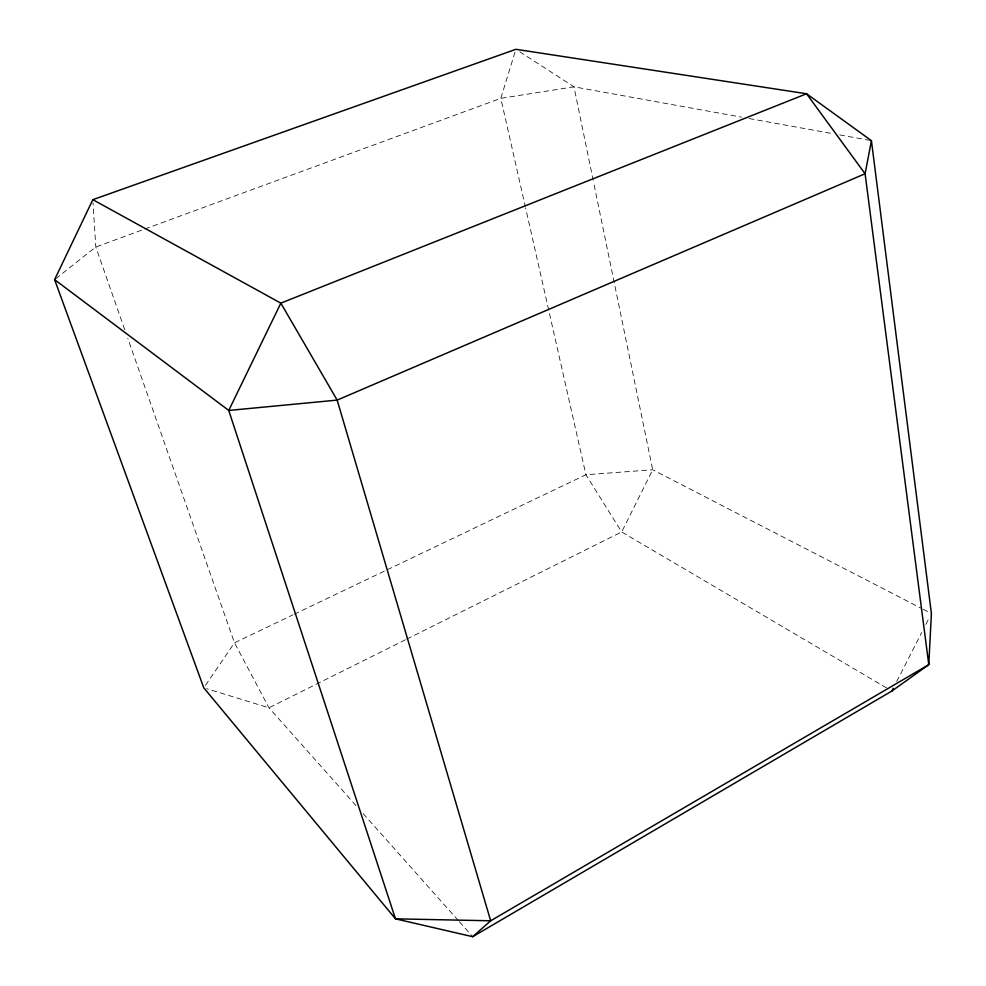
<?xml version="1.0" encoding="UTF-8"?>
<svg xmlns="http://www.w3.org/2000/svg" width="986" height="986" viewBox="0 0 986 986"><rect width="100%" height="100%" fill="white"/><g stroke="black" fill="none" stroke-linecap="round" stroke-linejoin="round"><path stroke-width="0.74" stroke-dasharray="4.93 3.7" d="M515.025 52.184L500.814 98.329L525.23 206.308M896.718 681.536L921.688 632.568M925.854 624.409L929.317 617.606M205.482 685.307L234.483 642.81L292.83 614.907M55.771 278.705L95.79 246.993L143.352 229.541M405.369 639.803L268.968 707.812L206.666 688.696M406.737 639.113L621.673 531.947L652.707 469.767L593.498 181.806M294.222 614.241L385.908 570.401M387.288 569.735L585.93 474.747L652.707 469.767L921.836 608.596M144.794 229.011L500.814 98.329L573.975 86.817L741.571 117.161M749.126 118.53L833.688 133.825M839.727 134.922L869.923 140.382M923.204 609.299L931.4 613.526M886.574 687.932L621.673 531.947L585.93 474.747L525.563 207.799M519.782 51.802L573.975 86.817L593.19 180.302M355.983 805.574L268.968 707.812L234.483 642.81L127.798 338.334M363.156 813.623L458.367 920.591M459.39 921.75L472.688 936.7M124.741 329.632L95.79 246.993L93.029 202.722"/><path stroke-width="1.48" d="M871.427 140.665L865.092 173.746L928.787 664.663L891.862 691.05L472.688 936.7L395.472 918.829L203.769 687.809L54.6 279.63L92.844 199.677L515.912 49.3L806.56 93.756L871.427 140.665L931.4 613.526L928.787 664.663L490.671 920.788L472.688 936.7M891.862 691.05L893.254 688.339M92.844 199.677L280.85 303.146L337.163 400.106L490.671 920.788L395.472 918.829L228.752 410.447L54.6 279.63M280.85 303.146L228.752 410.447L337.163 400.106L865.092 173.746L806.56 93.756L280.85 303.146"/></g></svg>
